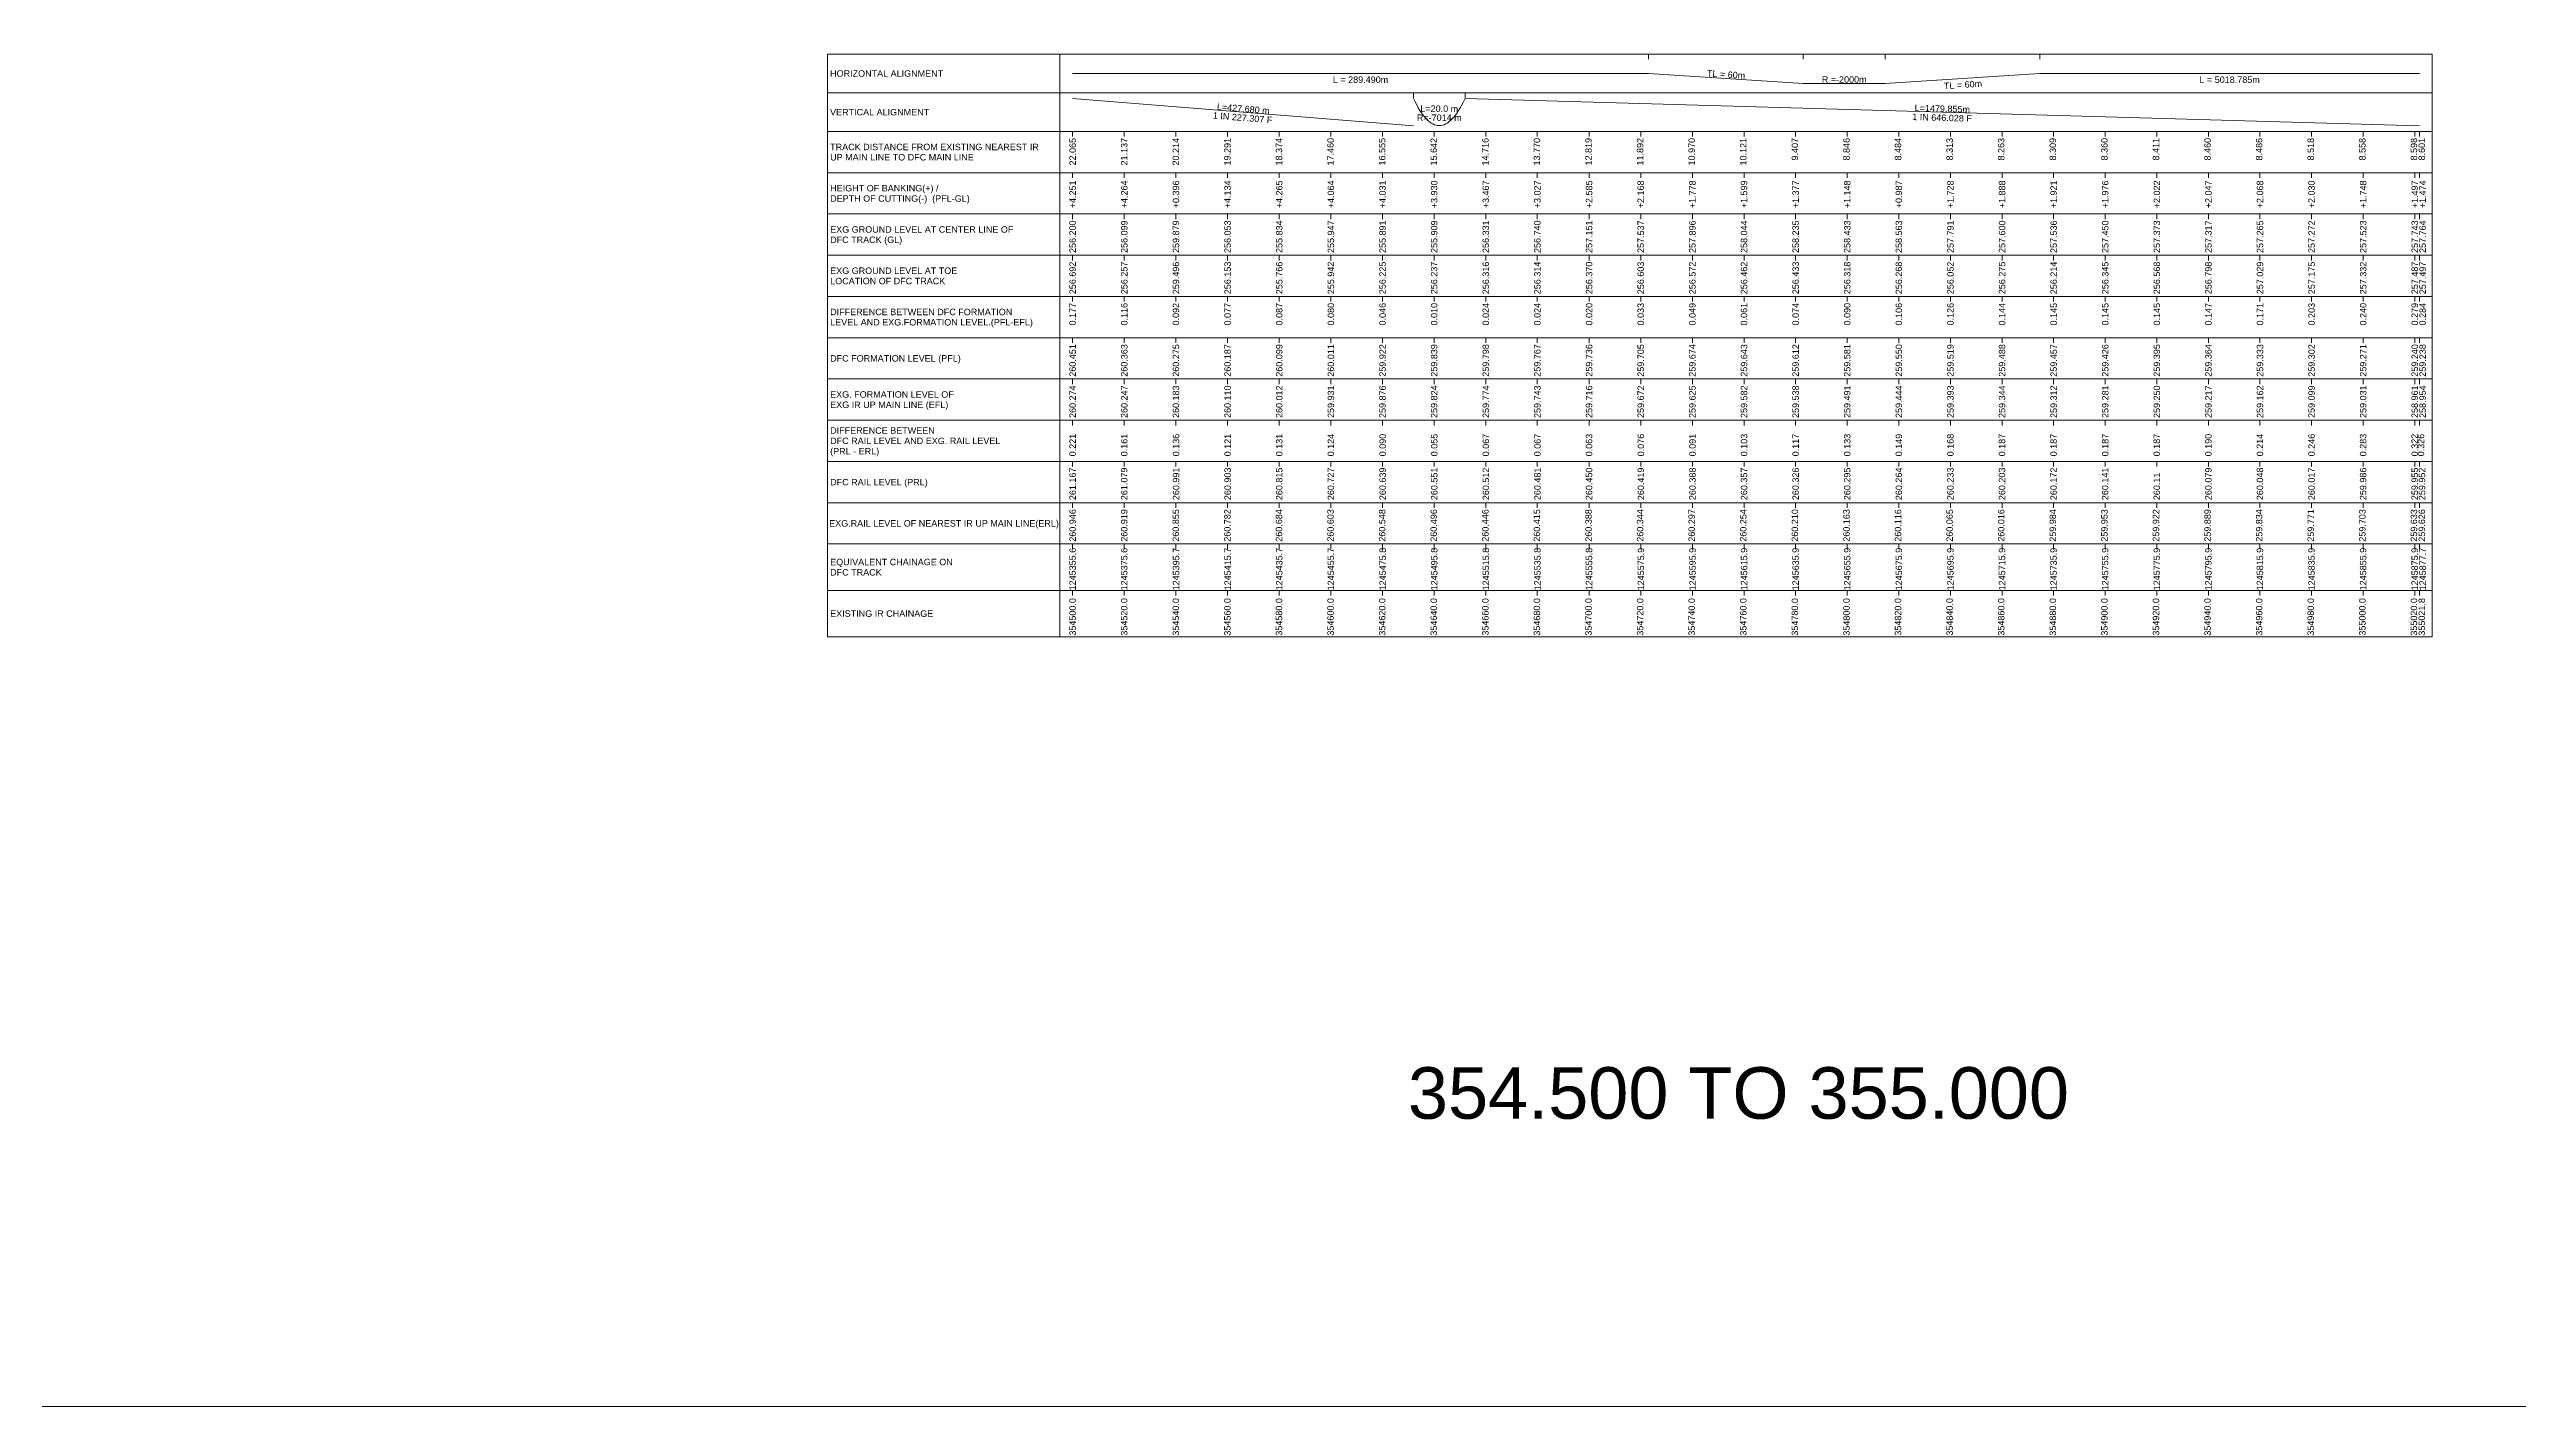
# Model space of a CAD drawing. Header units: feet. Extents: x 25646 to 32594, y -5530 to -4558.
# Drawn here: x 26603 to 27561, y -5530 to -5003 of the extents above; entities that cross this region are included whole.
import ezdxf
from ezdxf.enums import TextEntityAlignment as Align

# ---------------------------------------------------------------- set-up
doc = ezdxf.new("R2010")
doc.units = ezdxf.units.FT
doc.header["$MEASUREMENT"] = 0
doc.layers.get('0').update_dxf_attribs({"lineweight": 0})
for name, color, linetype, lineweight in [('LS CUT FILL', 10, 'Continuous', 0), ('LS DIFF. EXG.RL & PRO. RL', 10, 'Continuous', 0), ('LS DIFF. PFL & EFL', 10, 'Continuous', 0), ('LS EXG GL', 7, 'Continuous', 0), ('LS EXG IR CH', 7, 'Continuous', 0), ('LS EXG RL', 7, 'Continuous', 0), ('LS EXG. FL', 7, 'Continuous', 0), ('LS EXG. GL', 7, 'Continuous', 0), ('LS EXG. GL AT PRO. TOE', 7, 'Continuous', 0), ('LS EXG. IR CH', 7, 'Continuous', 0), ('LS EXG. RL', 7, 'Continuous', 0), ('LS FRAME', 7, 'Continuous', 0), ('LS HORIZONTAL ALIGNMENT', 10, 'Continuous', 0), ('LS PFL-EFL', 10, 'Continuous', 0), ('LS PRL-ERL', 10, 'Continuous', 0), ('LS PRO FL', 10, 'Continuous', 0), ('LS PRO. CUT & FILL', 10, 'Continuous', 0), ('LS PRO. DFCC CH', 10, 'Continuous', 0), ('LS PRO. FL', 10, 'Continuous', 0), ('LS PRO. RL', 10, 'Continuous', 0), ('LS TICKS', 7, 'Continuous', 0), ('LS TRACK CENTER', 10, 'Continuous', 0), ("LS TRACK CENTER's", 10, 'Continuous', 0), ('LS VERTICAL ALIGNMENT', 10, 'Continuous', 0)]:
    doc.layers.add(name, color=color, linetype=linetype, lineweight=lineweight)
doc.layers.add('ref text', color=3, linetype='Continuous')
doc.styles.get("Standard").update_dxf_attribs({"font": 'arial.ttf'})
doc.styles.add('Style-Arial', font='arial.ttf')
doc.styles.add('StyleArial', font='arial.ttf')

msp = doc.modelspace()

# ---------------------------------------------------------------- linework, layer by layer
at = {"layer": 'LS FRAME'}
for points in [[(26995, -5231), (26905, -5231), (26905, -5005)], [(26905, -5005), (26995, -5005)], [(26995, -5020), (26905, -5020)], [(26995, -5035), (26905, -5035)], [(26995, -5051), (26905, -5051)], [(26905, -5051), (26995, -5051)], [(26995, -5067), (26905, -5067)], [(26905, -5067), (26995, -5067)], [(26995, -5083), (26905, -5083)], [(26905, -5083), (26995, -5083)], [(26995, -5099), (26905, -5099)], [(26995, -5115), (26905, -5115)], [(26905, -5115), (26995, -5115)], [(26995, -5131), (26905, -5131)], [(26905, -5131), (26995, -5131)], [(26995, -5147), (26905, -5147)], [(26905, -5147), (26995, -5147)], [(26995, -5163), (26905, -5163)], [(26905, -5163), (26995, -5163)], [(26995, -5179), (26905, -5179)], [(26995, -5195), (26905, -5195)], [(26995, -5213), (26905, -5213)]]:
    msp.add_lwpolyline(points, dxfattribs=at)
at = {"layer": 'LS FRAME', "flags": 128}
for points in [[(26995, -5020), (27527.1, -5020), (27527.1, -5005), (26995, -5005), (26995, -5020)], [(26995, -5035), (27527.1, -5035), (27527.1, -5020), (26995, -5020), (26995, -5035)], [(26995, -5051), (27527.1, -5051), (27527.1, -5035), (26995, -5035), (26995, -5051)], [(26995, -5067), (27527.1, -5067), (27527.1, -5051), (26995, -5051), (26995, -5067)], [(26995, -5083), (27527.1, -5083), (27527.1, -5067), (26995, -5067), (26995, -5083)], [(26995, -5099), (27527.1, -5099), (27527.1, -5083), (26995, -5083), (26995, -5099)], [(26995, -5115), (27527.1, -5115), (27527.1, -5099), (26995, -5099), (26995, -5115)], [(26995, -5131), (27527.1, -5131), (27527.1, -5115), (26995, -5115), (26995, -5131)], [(26995, -5147), (27527.1, -5147), (27527.1, -5131), (26995, -5131), (26995, -5147)], [(26995, -5163), (27527.1, -5163), (27527.1, -5147), (26995, -5147), (26995, -5163)], [(26995, -5179), (27527.1, -5179), (27527.1, -5163), (26995, -5163), (26995, -5179)], [(26995, -5195), (27527.1, -5195), (27527.1, -5179), (26995, -5179), (26995, -5195)], [(26995, -5213), (27527.1, -5213), (27527.1, -5195), (26995, -5195), (26995, -5213)], [(26995, -5231), (27527.1, -5231), (27527.1, -5213), (26995, -5213), (26995, -5231)]]:
    msp.add_lwpolyline(points, close=True, dxfattribs=at)
at = {"layer": 'LS HORIZONTAL ALIGNMENT', "flags": 128}
msp.add_lwpolyline([(27000, -5012.5), (27223.24, -5012.5), (27223.24, -5012.5), (27283.24, -5016.44), (27283.24, -5016.44), (27315.01, -5016.44), (27315.01, -5016.44), (27375.01, -5012.5), (27375.01, -5012.5), (27522.1, -5012.5)], dxfattribs=at)
at = {"layer": 'LS TICKS', "color": 7, "linetype": 'Continuous', "lineweight": 0, "flags": 128}
for points in [[(27223.24, -5007), (27223.24, -5005)], [(27283.24, -5007), (27283.24, -5005)], [(27315.01, -5007), (27315.01, -5005)], [(27375.01, -5007), (27375.01, -5005)], [(27132.14, -5022), (27132.14, -5020)], [(27152.14, -5022), (27152.14, -5020)], [(27000, -5037), (27000, -5035)], [(27020.03, -5037), (27020.03, -5035)], [(27040.05, -5037), (27040.05, -5035)], [(27060.07, -5037), (27060.07, -5035)], [(27080.1, -5037), (27080.1, -5035)], [(27100.13, -5037), (27100.13, -5035)], [(27120.15, -5037), (27120.15, -5035)], [(27140.15, -5037), (27140.15, -5035)], [(27160.17, -5037), (27160.17, -5035)], [(27180.16, -5037), (27180.16, -5035)], [(27200.22, -5037), (27200.22, -5035)], [(27220.24, -5037), (27220.24, -5035)], [(27240.26, -5037), (27240.26, -5035)], [(27260.29, -5037), (27260.29, -5035)], [(27280.3, -5037), (27280.3, -5035)], [(27300.3, -5037), (27300.3, -5035)], [(27320.3, -5037), (27320.3, -5035)], [(27340.31, -5037), (27340.31, -5035)], [(27360.33, -5037), (27360.33, -5035)], [(27380.33, -5037), (27380.33, -5035)], [(27400.33, -5037), (27400.33, -5035)], [(27420.33, -5037), (27420.33, -5035)], [(27440.32, -5037), (27440.32, -5035)], [(27460.32, -5037), (27460.32, -5035)], [(27480.32, -5037), (27480.32, -5035)], [(27500.32, -5037), (27500.32, -5035)], [(27520.32, -5037), (27520.32, -5035)], [(27522.1, -5037), (27522.1, -5035)], [(27000, -5053), (27000, -5051)], [(27020.03, -5053), (27020.03, -5051)], [(27040.05, -5053), (27040.05, -5051)], [(27060.07, -5053), (27060.07, -5051)], [(27080.1, -5053), (27080.1, -5051)], [(27100.13, -5053), (27100.13, -5051)], [(27120.15, -5053), (27120.15, -5051)], [(27140.15, -5053), (27140.15, -5051)], [(27160.17, -5053), (27160.17, -5051)], [(27180.16, -5053), (27180.16, -5051)], [(27200.22, -5053), (27200.22, -5051)], [(27220.24, -5053), (27220.24, -5051)], [(27240.26, -5053), (27240.26, -5051)], [(27260.29, -5053), (27260.29, -5051)], [(27280.3, -5053), (27280.3, -5051)], [(27300.3, -5053), (27300.3, -5051)], [(27320.3, -5053), (27320.3, -5051)], [(27340.31, -5053), (27340.31, -5051)], [(27360.33, -5053), (27360.33, -5051)], [(27380.33, -5053), (27380.33, -5051)], [(27400.33, -5053), (27400.33, -5051)], [(27420.33, -5053), (27420.33, -5051)], [(27440.32, -5053), (27440.32, -5051)], [(27460.32, -5053), (27460.32, -5051)], [(27480.32, -5053), (27480.32, -5051)], [(27500.32, -5053), (27500.32, -5051)], [(27520.32, -5053), (27520.32, -5051)], [(27522.1, -5053), (27522.1, -5051)], [(27000, -5069), (27000, -5067)], [(27020.03, -5069), (27020.03, -5067)], [(27040.05, -5069), (27040.05, -5067)], [(27060.07, -5069), (27060.07, -5067)], [(27080.1, -5069), (27080.1, -5067)], [(27100.13, -5069), (27100.13, -5067)], [(27120.15, -5069), (27120.15, -5067)], [(27140.15, -5069), (27140.15, -5067)], [(27160.17, -5069), (27160.17, -5067)], [(27180.16, -5069), (27180.16, -5067)], [(27200.22, -5069), (27200.22, -5067)], [(27220.24, -5069), (27220.24, -5067)], [(27240.26, -5069), (27240.26, -5067)], [(27260.29, -5069), (27260.29, -5067)], [(27280.3, -5069), (27280.3, -5067)], [(27300.3, -5069), (27300.3, -5067)], [(27320.3, -5069), (27320.3, -5067)], [(27340.31, -5069), (27340.31, -5067)], [(27360.33, -5069), (27360.33, -5067)], [(27380.33, -5069), (27380.33, -5067)], [(27400.33, -5069), (27400.33, -5067)], [(27420.33, -5069), (27420.33, -5067)], [(27440.32, -5069), (27440.32, -5067)], [(27460.32, -5069), (27460.32, -5067)], [(27480.32, -5069), (27480.32, -5067)], [(27500.32, -5069), (27500.32, -5067)], [(27520.32, -5069), (27520.32, -5067)], [(27522.1, -5069), (27522.1, -5067)], [(27000, -5085), (27000, -5083)], [(27020.03, -5085), (27020.03, -5083)], [(27040.05, -5085), (27040.05, -5083)], [(27060.07, -5085), (27060.07, -5083)], [(27080.1, -5085), (27080.1, -5083)], [(27100.13, -5085), (27100.13, -5083)], [(27120.15, -5085), (27120.15, -5083)], [(27140.15, -5085), (27140.15, -5083)], [(27160.17, -5085), (27160.17, -5083)], [(27180.16, -5085), (27180.16, -5083)], [(27200.22, -5085), (27200.22, -5083)], [(27220.24, -5085), (27220.24, -5083)], [(27240.26, -5085), (27240.26, -5083)], [(27260.29, -5085), (27260.29, -5083)], [(27280.3, -5085), (27280.3, -5083)], [(27300.3, -5085), (27300.3, -5083)], [(27320.3, -5085), (27320.3, -5083)], [(27340.31, -5085), (27340.31, -5083)], [(27360.33, -5085), (27360.33, -5083)], [(27380.33, -5085), (27380.33, -5083)], [(27400.33, -5085), (27400.33, -5083)], [(27420.33, -5085), (27420.33, -5083)], [(27440.32, -5085), (27440.32, -5083)], [(27460.32, -5085), (27460.32, -5083)], [(27480.32, -5085), (27480.32, -5083)], [(27500.32, -5085), (27500.32, -5083)], [(27520.32, -5085), (27520.32, -5083)], [(27522.1, -5085), (27522.1, -5083)], [(27000, -5101), (27000, -5099)], [(27020.03, -5101), (27020.03, -5099)], [(27040.05, -5101), (27040.05, -5099)], [(27060.07, -5101), (27060.07, -5099)], [(27080.1, -5101), (27080.1, -5099)], [(27100.13, -5101), (27100.13, -5099)], [(27120.15, -5101), (27120.15, -5099)], [(27140.15, -5101), (27140.15, -5099)], [(27160.17, -5101), (27160.17, -5099)], [(27180.16, -5101), (27180.16, -5099)], [(27200.22, -5101), (27200.22, -5099)], [(27220.24, -5101), (27220.24, -5099)], [(27240.26, -5101), (27240.26, -5099)], [(27260.29, -5101), (27260.29, -5099)], [(27280.3, -5101), (27280.3, -5099)], [(27300.3, -5101), (27300.3, -5099)], [(27320.3, -5101), (27320.3, -5099)], [(27340.31, -5101), (27340.31, -5099)], [(27360.33, -5101), (27360.33, -5099)], [(27380.33, -5101), (27380.33, -5099)], [(27400.33, -5101), (27400.33, -5099)], [(27420.33, -5101), (27420.33, -5099)], [(27440.32, -5101), (27440.32, -5099)], [(27460.32, -5101), (27460.32, -5099)], [(27480.32, -5101), (27480.32, -5099)], [(27500.32, -5101), (27500.32, -5099)], [(27520.32, -5101), (27520.32, -5099)], [(27522.1, -5101), (27522.1, -5099)], [(27000, -5117), (27000, -5115)], [(27020.03, -5117), (27020.03, -5115)], [(27040.05, -5117), (27040.05, -5115)], [(27060.07, -5117), (27060.07, -5115)], [(27080.1, -5117), (27080.1, -5115)], [(27100.13, -5117), (27100.13, -5115)], [(27120.15, -5117), (27120.15, -5115)], [(27140.15, -5117), (27140.15, -5115)], [(27160.17, -5117), (27160.17, -5115)], [(27180.16, -5117), (27180.16, -5115)], [(27200.22, -5117), (27200.22, -5115)], [(27220.24, -5117), (27220.24, -5115)], [(27240.26, -5117), (27240.26, -5115)], [(27260.29, -5117), (27260.29, -5115)], [(27280.3, -5117), (27280.3, -5115)], [(27300.3, -5117), (27300.3, -5115)], [(27320.3, -5117), (27320.3, -5115)], [(27340.31, -5117), (27340.31, -5115)], [(27360.33, -5117), (27360.33, -5115)], [(27380.33, -5117), (27380.33, -5115)], [(27400.33, -5117), (27400.33, -5115)], [(27420.33, -5117), (27420.33, -5115)], [(27440.32, -5117), (27440.32, -5115)], [(27460.32, -5117), (27460.32, -5115)], [(27480.32, -5117), (27480.32, -5115)], [(27500.32, -5117), (27500.32, -5115)], [(27520.32, -5117), (27520.32, -5115)], [(27522.1, -5117), (27522.1, -5115)], [(27000, -5133), (27000, -5131)], [(27020.03, -5133), (27020.03, -5131)], [(27040.05, -5133), (27040.05, -5131)], [(27060.07, -5133), (27060.07, -5131)], [(27080.1, -5133), (27080.1, -5131)], [(27100.13, -5133), (27100.13, -5131)], [(27120.15, -5133), (27120.15, -5131)], [(27140.15, -5133), (27140.15, -5131)], [(27160.17, -5133), (27160.17, -5131)], [(27180.16, -5133), (27180.16, -5131)], [(27200.22, -5133), (27200.22, -5131)], [(27220.24, -5133), (27220.24, -5131)], [(27240.26, -5133), (27240.26, -5131)], [(27260.29, -5133), (27260.29, -5131)], [(27280.3, -5133), (27280.3, -5131)], [(27300.3, -5133), (27300.3, -5131)], [(27320.3, -5133), (27320.3, -5131)], [(27340.31, -5133), (27340.31, -5131)], [(27360.33, -5133), (27360.33, -5131)], [(27380.33, -5133), (27380.33, -5131)], [(27400.33, -5133), (27400.33, -5131)], [(27420.33, -5133), (27420.33, -5131)], [(27440.32, -5133), (27440.32, -5131)], [(27460.32, -5133), (27460.32, -5131)], [(27480.32, -5133), (27480.32, -5131)], [(27500.32, -5133), (27500.32, -5131)], [(27520.32, -5133), (27520.32, -5131)], [(27522.1, -5133), (27522.1, -5131)], [(27000, -5149), (27000, -5147)], [(27020.03, -5149), (27020.03, -5147)], [(27040.05, -5149), (27040.05, -5147)], [(27060.07, -5149), (27060.07, -5147)], [(27080.1, -5149), (27080.1, -5147)], [(27100.13, -5149), (27100.13, -5147)], [(27120.15, -5149), (27120.15, -5147)], [(27140.15, -5149), (27140.15, -5147)], [(27160.17, -5149), (27160.17, -5147)], [(27180.16, -5149), (27180.16, -5147)], [(27200.22, -5149), (27200.22, -5147)], [(27220.24, -5149), (27220.24, -5147)], [(27240.26, -5149), (27240.26, -5147)], [(27260.29, -5149), (27260.29, -5147)], [(27280.3, -5149), (27280.3, -5147)], [(27300.3, -5149), (27300.3, -5147)], [(27320.3, -5149), (27320.3, -5147)], [(27340.31, -5149), (27340.31, -5147)], [(27360.33, -5149), (27360.33, -5147)], [(27380.33, -5149), (27380.33, -5147)], [(27400.33, -5149), (27400.33, -5147)], [(27420.33, -5149), (27420.33, -5147)], [(27440.32, -5149), (27440.32, -5147)], [(27460.32, -5149), (27460.32, -5147)], [(27480.32, -5149), (27480.32, -5147)], [(27500.32, -5149), (27500.32, -5147)], [(27520.32, -5149), (27520.32, -5147)], [(27522.1, -5149), (27522.1, -5147)], [(27000, -5165), (27000, -5163)], [(27020.03, -5165), (27020.03, -5163)], [(27040.05, -5165), (27040.05, -5163)], [(27060.07, -5165), (27060.07, -5163)], [(27080.1, -5165), (27080.1, -5163)], [(27100.13, -5165), (27100.13, -5163)], [(27120.15, -5165), (27120.15, -5163)], [(27140.15, -5165), (27140.15, -5163)], [(27160.17, -5165), (27160.17, -5163)], [(27180.16, -5165), (27180.16, -5163)], [(27200.22, -5165), (27200.22, -5163)], [(27220.24, -5165), (27220.24, -5163)], [(27240.26, -5165), (27240.26, -5163)], [(27260.29, -5165), (27260.29, -5163)], [(27280.3, -5165), (27280.3, -5163)], [(27300.3, -5165), (27300.3, -5163)], [(27320.3, -5165), (27320.3, -5163)], [(27340.31, -5165), (27340.31, -5163)], [(27360.33, -5165), (27360.33, -5163)], [(27380.33, -5165), (27380.33, -5163)], [(27400.33, -5165), (27400.33, -5163)], [(27420.33, -5165), (27420.33, -5163)], [(27440.32, -5165), (27440.32, -5163)], [(27460.32, -5165), (27460.32, -5163)], [(27480.32, -5165), (27480.32, -5163)], [(27500.32, -5165), (27500.32, -5163)], [(27520.32, -5165), (27520.32, -5163)], [(27522.1, -5165), (27522.1, -5163)], [(27000, -5181), (27000, -5179)], [(27020.03, -5181), (27020.03, -5179)], [(27040.05, -5181), (27040.05, -5179)], [(27060.07, -5181), (27060.07, -5179)], [(27080.1, -5181), (27080.1, -5179)], [(27100.13, -5181), (27100.13, -5179)], [(27120.15, -5181), (27120.15, -5179)], [(27140.15, -5181), (27140.15, -5179)], [(27160.17, -5181), (27160.17, -5179)], [(27180.16, -5181), (27180.16, -5179)], [(27200.22, -5181), (27200.22, -5179)], [(27220.24, -5181), (27220.24, -5179)], [(27240.26, -5181), (27240.26, -5179)], [(27260.29, -5181), (27260.29, -5179)], [(27280.3, -5181), (27280.3, -5179)], [(27300.3, -5181), (27300.3, -5179)], [(27320.3, -5181), (27320.3, -5179)], [(27340.31, -5181), (27340.31, -5179)], [(27360.33, -5181), (27360.33, -5179)], [(27380.33, -5181), (27380.33, -5179)], [(27400.33, -5181), (27400.33, -5179)], [(27420.33, -5181), (27420.33, -5179)], [(27440.32, -5181), (27440.32, -5179)], [(27460.32, -5181), (27460.32, -5179)], [(27480.32, -5181), (27480.32, -5179)], [(27500.32, -5181), (27500.32, -5179)], [(27520.32, -5181), (27520.32, -5179)], [(27522.1, -5181), (27522.1, -5179)], [(27000, -5197), (27000, -5195)], [(27020.03, -5197), (27020.03, -5195)], [(27040.05, -5197), (27040.05, -5195)], [(27060.07, -5197), (27060.07, -5195)], [(27080.1, -5197), (27080.1, -5195)], [(27100.13, -5197), (27100.13, -5195)], [(27120.15, -5197), (27120.15, -5195)], [(27140.15, -5197), (27140.15, -5195)], [(27160.17, -5197), (27160.17, -5195)], [(27180.16, -5197), (27180.16, -5195)], [(27200.22, -5197), (27200.22, -5195)], [(27220.24, -5197), (27220.24, -5195)], [(27240.26, -5197), (27240.26, -5195)], [(27260.29, -5197), (27260.29, -5195)], [(27280.3, -5197), (27280.3, -5195)], [(27300.3, -5197), (27300.3, -5195)], [(27320.3, -5197), (27320.3, -5195)], [(27340.31, -5197), (27340.31, -5195)], [(27360.33, -5197), (27360.33, -5195)], [(27380.33, -5197), (27380.33, -5195)], [(27400.33, -5197), (27400.33, -5195)], [(27420.33, -5197), (27420.33, -5195)], [(27440.32, -5197), (27440.32, -5195)], [(27460.32, -5197), (27460.32, -5195)], [(27480.32, -5197), (27480.32, -5195)], [(27500.32, -5197), (27500.32, -5195)], [(27520.32, -5197), (27520.32, -5195)], [(27522.1, -5197), (27522.1, -5195)], [(27000, -5215), (27000, -5213)], [(27020.03, -5215), (27020.03, -5213)], [(27040.05, -5215), (27040.05, -5213)], [(27060.07, -5215), (27060.07, -5213)], [(27080.1, -5215), (27080.1, -5213)], [(27100.13, -5215), (27100.13, -5213)], [(27120.15, -5215), (27120.15, -5213)], [(27140.15, -5215), (27140.15, -5213)], [(27160.17, -5215), (27160.17, -5213)], [(27180.16, -5215), (27180.16, -5213)], [(27200.22, -5215), (27200.22, -5213)], [(27220.24, -5215), (27220.24, -5213)], [(27240.26, -5215), (27240.26, -5213)], [(27260.29, -5215), (27260.29, -5213)], [(27280.3, -5215), (27280.3, -5213)], [(27300.3, -5215), (27300.3, -5213)], [(27320.3, -5215), (27320.3, -5213)], [(27340.31, -5215), (27340.31, -5213)], [(27360.33, -5215), (27360.33, -5213)], [(27380.33, -5215), (27380.33, -5213)], [(27400.33, -5215), (27400.33, -5213)], [(27420.33, -5215), (27420.33, -5213)], [(27440.32, -5215), (27440.32, -5213)], [(27460.32, -5215), (27460.32, -5213)], [(27480.32, -5215), (27480.32, -5213)], [(27500.32, -5215), (27500.32, -5213)], [(27520.32, -5215), (27520.32, -5213)], [(27522.1, -5215), (27522.1, -5213)]]:
    msp.add_lwpolyline(points, dxfattribs=at)
at = {"layer": 'LS VERTICAL ALIGNMENT', "flags": 128}
for points in [[(27000, -5022.25), (27132.14, -5032.75)], [(27132.14, -5022.25), (27132.77, -5023.52), (27133.39, -5024.71), (27134.02, -5025.82), (27134.64, -5026.84), (27135.27, -5027.79), (27135.89, -5028.65), (27136.52, -5029.43), (27137.14, -5030.12), (27137.77, -5030.74), (27138.39, -5031.27), (27139.02, -5031.72), (27139.64, -5032.09), (27140.27, -5032.38), (27140.89, -5032.59), (27141.52, -5032.71), (27142.77, -5032.71), (27143.39, -5032.59), (27144.02, -5032.38), (27144.64, -5032.09), (27145.27, -5031.72), (27145.89, -5031.27), (27146.52, -5030.74), (27147.14, -5030.12), (27147.77, -5029.43), (27148.39, -5028.65), (27149.02, -5027.79), (27149.64, -5026.84), (27150.27, -5025.82), (27150.89, -5024.71), (27151.52, -5023.52), (27152.14, -5022.25)], [(27152.14, -5022.25), (27522.1, -5032.75)]]:
    msp.add_lwpolyline(points, dxfattribs=at)

# ---------------------------------------------------------------- texts
at = {"layer": 'LS CUT FILL', "style": 'Style-Arial'}
for s, p in [('+4.251', (27000, -5054)), ('+4.264', (27020.03, -5054)), ('+0.396', (27040.05, -5054)), ('+4.134', (27060.07, -5054)), ('+4.265', (27080.1, -5054)), ('+4.064', (27100.13, -5054)), ('+4.031', (27120.15, -5054)), ('+3.930', (27140.15, -5054)), ('+3.467', (27160.17, -5054)), ('+3.027', (27180.16, -5054)), ('+2.585', (27200.22, -5054)), ('+2.168', (27220.24, -5054)), ('+1.778', (27240.26, -5054)), ('+1.599', (27260.29, -5054)), ('+1.377', (27280.3, -5054)), ('+1.148', (27300.3, -5054)), ('+0.987', (27320.3, -5054)), ('+1.728', (27340.31, -5054)), ('+1.888', (27360.33, -5054)), ('+1.921', (27380.33, -5054)), ('+1.976', (27400.33, -5054)), ('+2.022', (27420.33, -5054)), ('+2.047', (27440.32, -5054)), ('+2.068', (27460.32, -5054)), ('+2.030', (27480.32, -5054)), ('+1.748', (27500.32, -5054)), ('+1.497', (27520.32, -5054)), ('+1.474', (27523.37, -5054))]:
    msp.add_text(s, height=2.5, rotation=90, dxfattribs=at).set_placement(p, align=Align.MIDDLE_RIGHT)
at = {"layer": 'LS DIFF. EXG.RL & PRO. RL', "color": 10, "style": 'StyleArial'}
for s, p in [('DIFFERENCE BETWEEN ', (26906, -5151)), ('(PRL - ERL)', (26906, -5159)), ('DFC RAIL LEVEL AND EXG. RAIL LEVEL ', (26906, -5155))]:
    msp.add_text(s, height=2.5, rotation=0.00003, dxfattribs=at).set_placement(p, align=Align.MIDDLE_LEFT)
at = {"layer": 'LS DIFF. PFL & EFL', "color": 10, "style": 'StyleArial'}
for s, p in [('DIFFERENCE BETWEEN DFC FORMATION ', (26906, -5105)), ('LEVEL AND EXG.FORMATION LEVEL.(PFL-EFL)', (26906, -5109))]:
    msp.add_text(s, height=2.5, rotation=0.00003, dxfattribs=at).set_placement(p, align=Align.MIDDLE_LEFT)
at = {"layer": 'LS EXG GL', "style": 'Style-Arial'}
for s, p in [('256.200', (27000, -5069.5)), ('256.099', (27020.03, -5069.5)), ('259.879', (27040.05, -5069.5)), ('256.053', (27060.07, -5069.5)), ('255.834', (27080.1, -5069.5)), ('255.947', (27100.13, -5069.5)), ('255.891', (27120.15, -5069.5)), ('255.909', (27140.15, -5069.5)), ('256.331', (27160.17, -5069.5)), ('256.740', (27180.16, -5069.5)), ('257.151', (27200.22, -5069.5)), ('257.537', (27220.24, -5069.5)), ('257.896', (27240.26, -5069.5)), ('258.044', (27260.29, -5069.5)), ('258.235', (27280.3, -5069.5)), ('258.433', (27300.3, -5069.5)), ('258.563', (27320.3, -5069.5)), ('257.791', (27340.31, -5069.5)), ('257.600', (27360.33, -5069.5)), ('257.536', (27380.33, -5069.5)), ('257.450', (27400.33, -5069.5)), ('257.373', (27420.33, -5069.5)), ('257.317', (27440.32, -5069.5)), ('257.265', (27460.32, -5069.5)), ('257.272', (27480.32, -5069.5)), ('257.523', (27500.32, -5069.5)), ('257.743', (27520.32, -5069.5)), ('257.764', (27523.37, -5069.5))]:
    msp.add_text(s, height=2.5, rotation=90, dxfattribs=at).set_placement(p, align=Align.MIDDLE_RIGHT)
at = {"layer": 'LS EXG IR CH', "style": 'Style-Arial'}
for s, p in [('354500.0', (27000, -5216)), ('354520.0', (27020, -5216)), ('354540.0', (27040, -5216)), ('354560.0', (27060, -5216)), ('354580.0', (27080, -5216)), ('354600.0', (27100, -5216)), ('354620.0', (27120, -5216)), ('354640.0', (27140, -5216)), ('354660.0', (27160, -5216)), ('354680.0', (27180, -5216)), ('354700.0', (27200, -5216)), ('354720.0', (27220, -5216)), ('354740.0', (27240, -5216)), ('354760.0', (27260, -5216)), ('354780.0', (27280, -5216)), ('354800.0', (27300, -5216)), ('354820.0', (27320, -5216)), ('354840.0', (27340, -5216)), ('354860.0', (27360, -5216)), ('354880.0', (27380, -5216)), ('354900.0', (27400, -5216)), ('354920.0', (27420, -5216)), ('354940.0', (27440, -5216)), ('354960.0', (27460, -5216)), ('354980.0', (27480, -5216)), ('355000.0', (27500, -5216)), ('355020.0', (27520, -5216)), ('355021.8', (27523.05, -5216))]:
    msp.add_text(s, height=2.5, rotation=90, dxfattribs=at).set_placement(p, align=Align.MIDDLE_RIGHT)
at = {"layer": 'LS EXG RL', "style": 'Style-Arial'}
for s, p in [('260.946', (27000, -5181.5)), ('260.919', (27020, -5181.5)), ('260.855', (27040, -5181.5)), ('260.782', (27060, -5181.5)), ('260.684', (27080, -5181.5)), ('260.603', (27100, -5181.5)), ('260.548', (27120, -5181.5)), ('260.496', (27140, -5181.5)), ('260.446', (27160, -5181.5)), ('260.415', (27180, -5181.5)), ('260.388', (27200, -5181.5)), ('260.344', (27220, -5181.5)), ('260.297', (27240, -5181.5)), ('260.254', (27260, -5181.5)), ('260.210', (27280, -5181.5)), ('260.163', (27300, -5181.5)), ('260.116', (27320, -5181.5)), ('260.065', (27340, -5181.5)), ('260.016', (27360, -5181.5)), ('259.984', (27380, -5181.5)), ('259.953', (27400, -5181.5)), ('259.922', (27420, -5181.5)), ('259.889', (27440, -5181.5)), ('259.834', (27460, -5181.5)), ('259.771', (27480, -5181.5)), ('259.703', (27500, -5181.5)), ('259.633', (27520, -5181.5)), ('259.626', (27523.05, -5181.5))]:
    msp.add_text(s, height=2.5, rotation=90, dxfattribs=at).set_placement(p, align=Align.MIDDLE_RIGHT)
at = {"layer": 'LS EXG. FL', "style": 'StyleArial'}
for s, p in [('EXG. FORMATION LEVEL OF', (26906, -5137)), ('EXG IR UP MAIN LINE (EFL)', (26906, -5141))]:
    msp.add_text(s, height=2.5, rotation=0.00003, dxfattribs=at).set_placement(p, align=Align.MIDDLE_LEFT)
at = {"layer": 'LS EXG. FL'}
for s, p in [('260.274', (27000, -5133.5)), ('260.247', (27020.03, -5133.5)), ('260.183', (27040.05, -5133.5)), ('260.110', (27060.08, -5133.5)), ('260.012', (27080.1, -5133.5)), ('259.931', (27100.13, -5133.5)), ('259.876', (27120.15, -5133.5)), ('259.824', (27140.15, -5133.5)), ('259.774', (27160.17, -5133.5)), ('259.743', (27180.17, -5133.5)), ('259.716', (27200.22, -5133.5)), ('259.672', (27220.24, -5133.5)), ('259.625', (27240.26, -5133.5)), ('259.582', (27260.29, -5133.5)), ('259.538', (27280.3, -5133.5)), ('259.491', (27300.3, -5133.5)), ('259.444', (27320.3, -5133.5)), ('259.393', (27340.31, -5133.5)), ('259.344', (27360.33, -5133.5)), ('259.312', (27380.33, -5133.5)), ('259.281', (27400.33, -5133.5)), ('259.250', (27420.33, -5133.5)), ('259.217', (27440.32, -5133.5)), ('259.162', (27460.32, -5133.5)), ('259.099', (27480.32, -5133.5)), ('259.031', (27500.32, -5133.5)), ('258.961', (27520.32, -5133.5)), ('258.954', (27523.38, -5133.5))]:
    msp.add_text(s, height=2.5, rotation=90, dxfattribs=at).set_placement(p, align=Align.MIDDLE_RIGHT)
at = {"layer": 'LS EXG. GL', "color": 7, "style": 'StyleArial'}
for s, p in [('EXG GROUND LEVEL AT CENTER LINE OF ', (26906, -5073)), ('DFC TRACK (GL)', (26906, -5077))]:
    msp.add_text(s, height=2.5, rotation=0.00003, dxfattribs=at).set_placement(p, align=Align.MIDDLE_LEFT)
at = {"layer": 'LS EXG. GL AT PRO. TOE', "color": 7, "style": 'StyleArial'}
for s, p in [('EXG GROUND LEVEL AT TOE', (26906, -5089)), ('LOCATION OF DFC TRACK', (26906, -5093))]:
    msp.add_text(s, height=2.5, rotation=0.00003, dxfattribs=at).set_placement(p, align=Align.MIDDLE_LEFT)
at = {"layer": 'LS EXG. GL AT PRO. TOE'}
for s, p in [('256.692', (27000, -5085.5)), ('256.257', (27020.03, -5085.5)), ('259.496', (27040.05, -5085.5)), ('256.153', (27060.08, -5085.5)), ('255.766', (27080.1, -5085.5)), ('255.942', (27100.13, -5085.5)), ('256.225', (27120.15, -5085.5)), ('256.237', (27140.15, -5085.5)), ('256.316', (27160.17, -5085.5)), ('256.314', (27180.17, -5085.5)), ('256.370', (27200.22, -5085.5)), ('256.603', (27220.24, -5085.5)), ('256.572', (27240.26, -5085.5)), ('256.462', (27260.29, -5085.5)), ('256.433', (27280.3, -5085.5)), ('256.318', (27300.3, -5085.5)), ('256.268', (27320.3, -5085.5)), ('256.052', (27340.31, -5085.5)), ('256.275', (27360.33, -5085.5)), ('256.214', (27380.33, -5085.5)), ('256.345', (27400.33, -5085.5)), ('256.568', (27420.33, -5085.5)), ('256.798', (27440.32, -5085.5)), ('257.029', (27460.32, -5085.5)), ('257.175', (27480.32, -5085.5)), ('257.332', (27500.32, -5085.5)), ('257.487', (27520.32, -5085.5)), ('257.497', (27523.38, -5085.5))]:
    msp.add_text(s, height=2.5, rotation=90, dxfattribs=at).set_placement(p, align=Align.MIDDLE_RIGHT)
at = {"layer": 'LS EXG. IR CH', "style": 'StyleArial'}
msp.add_text('EXISTING IR CHAINAGE', height=2.5, rotation=0.00003, dxfattribs=at).set_placement((26906, -5222), align=Align.MIDDLE_LEFT)
at = {"layer": 'LS EXG. RL', "style": 'StyleArial'}
msp.add_text('EXG.RAIL LEVEL OF NEAREST IR UP MAIN LINE(ERL)', height=2.5, rotation=0.00003, dxfattribs=at).set_placement((26905.61, -5187), align=Align.MIDDLE_LEFT)
at = {"layer": 'LS HORIZONTAL ALIGNMENT', "style": 'StyleArial'}
msp.add_text('HORIZONTAL ALIGNMENT', height=2.5, rotation=0.00003, dxfattribs=at).set_placement((26905.97, -5012.5), align=Align.MIDDLE_LEFT)
at = {"layer": 'LS HORIZONTAL ALIGNMENT', "char_height": 2.5, "attachment_point": 5, "line_spacing_factor": 0.6, "style": 'Style-Arial'}
for s, insert in [('L = 289.490m', (27111.62, -5014.92)), ('R =-2000m', (27299.12, -5014.85)), ('L = 5018.785m', (27448.55, -5014.92))]:
    msp.add_mtext(s, dxfattribs=dict(at, insert=insert))
for insert, rotation in [((27253.34, -5012.89), 356.24535), ((27345.17, -5016.88), 3.75465)]:
    msp.add_mtext('TL = 60m', dxfattribs=dict(at, insert=insert, rotation=rotation))
at = {"layer": 'LS PFL-EFL'}
for s, p in [('0.177', (27000, -5101.5)), ('0.116', (27020.03, -5101.5)), ('0.092', (27040.05, -5101.5)), ('0.077', (27060.08, -5101.5)), ('0.087', (27080.1, -5101.5)), ('0.080', (27100.13, -5101.5)), ('0.046', (27120.15, -5101.5)), ('0.010', (27140.15, -5101.5)), ('0.024', (27160.17, -5101.5)), ('0.024', (27180.17, -5101.5)), ('0.020', (27200.22, -5101.5)), ('0.033', (27220.24, -5101.5)), ('0.049', (27240.26, -5101.5)), ('0.061', (27260.29, -5101.5)), ('0.074', (27280.3, -5101.5)), ('0.090', (27300.3, -5101.5)), ('0.106', (27320.3, -5101.5)), ('0.126', (27340.31, -5101.5)), ('0.144', (27360.33, -5101.5)), ('0.145', (27380.33, -5101.5)), ('0.145', (27400.33, -5101.5)), ('0.145', (27420.33, -5101.5)), ('0.147', (27440.32, -5101.5)), ('0.171', (27460.32, -5101.5)), ('0.203', (27480.32, -5101.5)), ('0.240', (27500.32, -5101.5)), ('0.279', (27520.32, -5101.5)), ('0.284', (27523.38, -5101.5))]:
    msp.add_text(s, height=2.5, rotation=90, dxfattribs=at).set_placement(p, align=Align.MIDDLE_RIGHT)
at = {"layer": 'LS PRL-ERL'}
for s, p in [('0.221', (27001.25, -5161)), ('0.161', (27021.25, -5161)), ('0.136', (27041.35, -5161)), ('0.121', (27061.35, -5161)), ('0.131', (27081.35, -5161)), ('0.124', (27101.35, -5161)), ('0.090', (27121.45, -5161)), ('0.055', (27141.45, -5161)), ('0.067', (27161.45, -5161)), ('0.067', (27181.45, -5161)), ('0.063', (27201.45, -5161)), ('0.076', (27221.55, -5161)), ('0.091', (27241.55, -5161)), ('0.103', (27261.55, -5161)), ('0.117', (27281.55, -5161)), ('0.133', (27301.55, -5161)), ('0.149', (27321.55, -5161)), ('0.168', (27341.55, -5161)), ('0.187', (27361.55, -5161)), ('0.187', (27381.55, -5161)), ('0.187', (27401.55, -5161)), ('0.187', (27421.55, -5161)), ('0.190', (27441.55, -5161)), ('0.214', (27461.55, -5161)), ('0.246', (27481.55, -5161)), ('0.283', (27501.55, -5161)), ('0.322', (27521.55, -5161)), ('0.326', (27523.99, -5161))]:
    msp.add_text(s, height=2.5, rotation=90, dxfattribs=at).set_placement(p)
at = {"layer": 'LS PRO FL', "style": 'Style-Arial'}
for s, p in [('260.451', (27000, -5117.5)), ('260.363', (27020.03, -5117.5)), ('260.275', (27040.05, -5117.5)), ('260.187', (27060.07, -5117.5)), ('260.099', (27080.1, -5117.5)), ('260.011', (27100.13, -5117.5)), ('259.922', (27120.15, -5117.5)), ('259.839', (27140.15, -5117.5)), ('259.798', (27160.17, -5117.5)), ('259.767', (27180.16, -5117.5)), ('259.736', (27200.22, -5117.5)), ('259.705', (27220.24, -5117.5)), ('259.674', (27240.26, -5117.5)), ('259.643', (27260.29, -5117.5)), ('259.612', (27280.3, -5117.5)), ('259.581', (27300.3, -5117.5)), ('259.550', (27320.3, -5117.5)), ('259.519', (27340.31, -5117.5)), ('259.488', (27360.33, -5117.5)), ('259.457', (27380.33, -5117.5)), ('259.426', (27400.33, -5117.5)), ('259.395', (27420.33, -5117.5)), ('259.364', (27440.32, -5117.5)), ('259.333', (27460.32, -5117.5)), ('259.302', (27480.32, -5117.5)), ('259.271', (27500.32, -5117.5)), ('259.240', (27520.32, -5117.5)), ('259.238', (27523.37, -5117.5))]:
    msp.add_text(s, height=2.5, rotation=90, dxfattribs=at).set_placement(p, align=Align.MIDDLE_RIGHT)
at = {"layer": 'LS PRO. CUT & FILL', "color": 10, "style": 'StyleArial'}
for s, p in [('HEIGHT OF BANKING(+) /', (26906, -5057)), ('DEPTH OF CUTTING(-)  (PFL-GL)', (26906, -5061))]:
    msp.add_text(s, height=2.5, rotation=0.00003, dxfattribs=at).set_placement(p, align=Align.MIDDLE_LEFT)
at = {"layer": 'LS PRO. DFCC CH'}
for s, p in [('1245355.6', (27001.25, -5213)), ('1245375.6', (27021.25, -5213)), ('1245395.7', (27041.35, -5213)), ('1245415.7', (27061.35, -5213)), ('1245435.7', (27081.35, -5213)), ('1245455.7', (27101.35, -5213)), ('1245475.8', (27121.45, -5213)), ('1245495.8', (27141.45, -5213)), ('1245515.8', (27161.45, -5213)), ('1245535.8', (27181.45, -5213)), ('1245555.8', (27201.45, -5213)), ('1245575.9', (27221.55, -5213)), ('1245595.9', (27241.55, -5213)), ('1245615.9', (27261.55, -5213)), ('1245635.9', (27281.55, -5213)), ('1245655.9', (27301.55, -5213)), ('1245675.9', (27321.55, -5213)), ('1245695.9', (27341.55, -5213)), ('1245715.9', (27361.55, -5213)), ('1245735.9', (27381.55, -5213)), ('1245755.9', (27401.55, -5213)), ('1245775.9', (27421.55, -5213)), ('1245795.9', (27441.55, -5213)), ('1245815.9', (27461.55, -5213)), ('1245835.9', (27481.55, -5213)), ('1245855.9', (27501.55, -5213)), ('1245875.9', (27521.55, -5213)), ('1245877.7', (27524.64, -5213))]:
    msp.add_text(s, height=2.5, rotation=90, dxfattribs=at).set_placement(p)
at = {"layer": 'LS PRO. DFCC CH', "color": 10, "style": 'Style-Arial'}
for s, p in [('EQUIVALENT CHAINAGE ON ', (26906, -5202)), ('DFC TRACK', (26906, -5206))]:
    msp.add_text(s, height=2.5, rotation=0.00003, dxfattribs=at).set_placement(p, align=Align.MIDDLE_LEFT)
at = {"layer": 'LS PRO. FL', "color": 10, "style": 'StyleArial'}
msp.add_text('DFC FORMATION LEVEL (PFL) ', height=2.5, rotation=0.00003, dxfattribs=at).set_placement((26906, -5123), align=Align.MIDDLE_LEFT)
at = {"layer": 'LS PRO. RL'}
for s, p in [('261.167', (27001.25, -5178)), ('261.079', (27021.25, -5178)), ('260.991', (27041.35, -5178)), ('260.903', (27061.35, -5178)), ('260.815', (27081.35, -5178)), ('260.727', (27101.35, -5178)), ('260.639', (27121.45, -5178)), ('260.551', (27141.45, -5178)), ('260.512', (27161.45, -5178)), ('260.481', (27181.45, -5178)), ('260.450', (27201.45, -5178)), ('260.419', (27221.55, -5178)), ('260.388', (27241.55, -5178)), ('260.357', (27261.55, -5178)), ('260.326', (27281.55, -5178)), ('260.295', (27301.55, -5178)), ('260.264', (27321.55, -5178)), ('260.233', (27341.55, -5178)), ('260.203', (27361.55, -5178)), ('260.172', (27381.55, -5178)), ('260.141', (27401.55, -5178)), ('260.11', (27421.55, -5178)), ('260.079', (27441.55, -5178)), ('260.048', (27461.55, -5178)), ('260.017', (27481.55, -5178)), ('259.986', (27501.55, -5178)), ('259.955', (27521.55, -5178)), ('259.952', (27524.39, -5178))]:
    msp.add_text(s, height=2.5, rotation=90, dxfattribs=at).set_placement(p)
at = {"layer": 'LS PRO. RL', "color": 10, "style": 'StyleArial'}
msp.add_text('DFC RAIL LEVEL (PRL)', height=2.5, rotation=0.00003, dxfattribs=at).set_placement((26906, -5171), align=Align.MIDDLE_LEFT)
at = {"layer": 'LS TRACK CENTER', "style": 'Style-Arial'}
for s, p in [('22.065', (27000, -5037.5)), ('21.137', (27020, -5037.5)), ('20.214', (27040, -5037.5)), ('19.291', (27060, -5037.5)), ('18.374', (27080, -5037.5)), ('17.460', (27100, -5037.5)), ('16.555', (27120, -5037.5)), ('15.642', (27140, -5037.5)), ('14.716', (27160, -5037.5)), ('13.770', (27180, -5037.5)), ('12.819', (27200, -5037.5)), ('11.892', (27220, -5037.5)), ('10.970', (27240, -5037.5)), ('10.121', (27260, -5037.5)), ('9.407', (27280, -5037.5)), ('8.846', (27300, -5037.5)), ('8.484', (27320, -5037.5)), ('8.313', (27340, -5037.5)), ('8.263', (27360, -5037.5)), ('8.309', (27380, -5037.5)), ('8.360', (27400, -5037.5)), ('8.411', (27420, -5037.5)), ('8.460', (27440, -5037.5)), ('8.486', (27460, -5037.5)), ('8.518', (27480, -5037.5)), ('8.558', (27500, -5037.5)), ('8.598', (27520, -5037.5)), ('8.601', (27523.05, -5037.5))]:
    msp.add_text(s, height=2.5, rotation=90, dxfattribs=at).set_placement(p, align=Align.MIDDLE_RIGHT)
at = {"layer": "LS TRACK CENTER's", "color": 10, "style": 'StyleArial'}
for s, p in [('TRACK DISTANCE FROM EXISTING NEAREST IR ', (26906, -5041)), ('UP MAIN LINE TO DFC MAIN LINE', (26906, -5045))]:
    msp.add_text(s, height=2.5, rotation=0.00003, dxfattribs=at).set_placement(p, align=Align.MIDDLE_LEFT)
at = {"layer": 'LS VERTICAL ALIGNMENT', "style": 'StyleArial'}
msp.add_text('VERTICAL ALIGNMENT', height=2.5, rotation=0.00003, dxfattribs=at).set_placement((26905.97, -5027.5), align=Align.MIDDLE_LEFT)
at = {"layer": 'LS VERTICAL ALIGNMENT', "char_height": 2.5, "attachment_point": 5, "line_spacing_factor": 0.84, "style": 'Style-Arial'}
for s, insert, rotation in [('L=427.680 m\\P1 IN 227.307 F', (27066.04, -5027.92), 355.4569), ('L=1479.855m\\P1 IN 646.028 F', (27337.11, -5027.92), 358.37428)]:
    msp.add_mtext(s, dxfattribs=dict(at, insert=insert, rotation=rotation))
at = {"layer": 'LS VERTICAL ALIGNMENT', "insert": (27142.14, -5027.92), "char_height": 2.5, "attachment_point": 5, "line_spacing_factor": 0.84, "style": 'Style-Arial'}
msp.add_mtext('L=20.0 m\\PR=-7014 m', dxfattribs=at)
at = {"layer": 'ref text', "color": 3, "insert": (27130, -5418.23), "char_height": 20, "width": 256.3165, "attachment_point": 7, "bg_fill": 3, "box_fill_scale": 1.5, "bg_fill_color": 256, "bg_fill_transparency": 0}
msp.add_mtext('354.500 TO 355.000', dxfattribs=at)

# ---------------------------------------------------------------- next in the draw order: linework, layer by layer
at = {"color": 3}
msp.add_lwpolyline([(25646.02, -4557.86), (32593.71, -4557.86), (32593.71, -5529.62), (25646.02, -5529.62)], close=True, dxfattribs=at)

doc.saveas('drawing.dxf')
